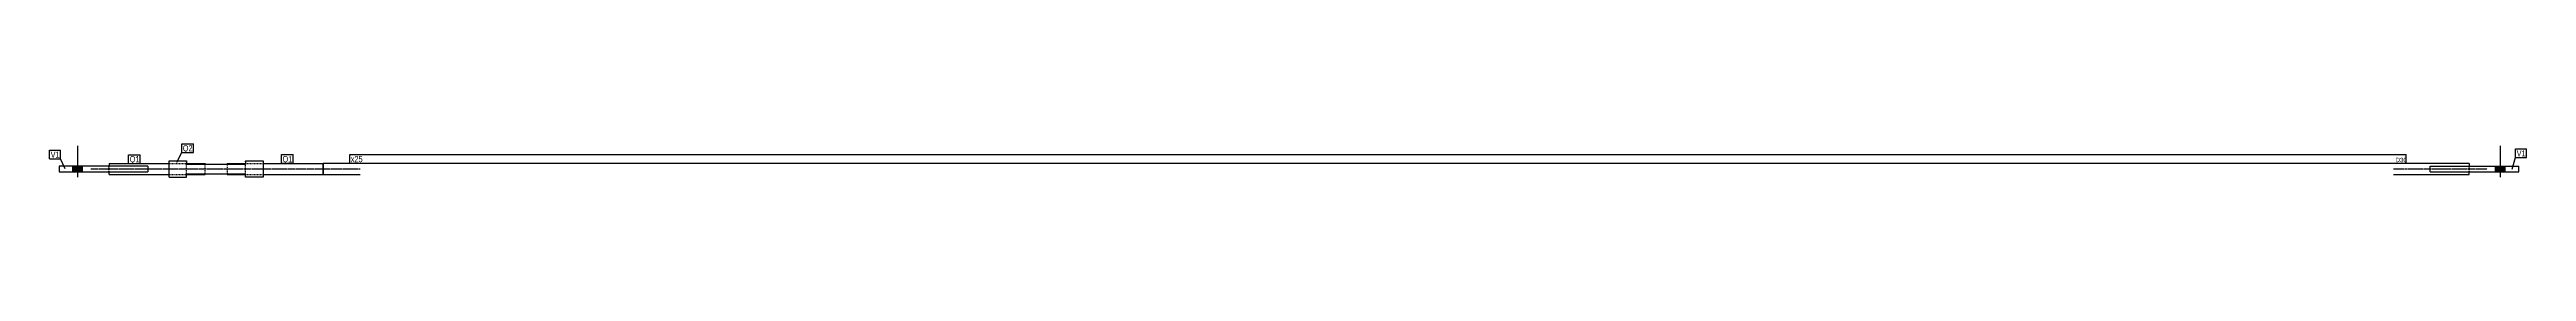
# Model space of a CAD drawing. Header units: millimetres. Extents: x 12 to 19668, y 12 to 366.
# Drawn here: x 12954 to 19668, y 12 to 103 of the extents above; entities that cross this region are included whole.
import ezdxf

# ---------------------------------------------------------------- set-up
doc = ezdxf.new("R2010")
doc.units = ezdxf.units.MM
doc.linetypes.add('DXK_LINE_DOT2', pattern=[3.9198, 1.9599, -1.9599])
doc.linetypes.add('DXK_LINE_DOT3', pattern=[5.9187, 2.979, -0.9799, 0.9799, -0.9799])
doc.layers.add('STÅL', color=7, linetype='Continuous')
doc.layers.add('TEKST', color=7, linetype='Continuous')
doc.styles.add('Arial Narrow', font='ARIALN.TTF', dxfattribs={"height": 0.2})

msp = doc.modelspace()

# ---------------------------------------------------------------- hatches: boundary and pattern name
at = {"layer": 'STÅL', "linetype": 'Continuous'}
for points in [[(13017.2, 27), (13043.2, 27), (13043.2, 42), (13017.2, 42)], [(19610, 42), (19584, 42), (19584, 27), (19610, 27)]]:
    msp.add_hatch(color=96, dxfattribs=at).paths.add_polyline_path(points)

# ---------------------------------------------------------------- linework, layer by layer
at = {"layer": 'STÅL', "color": 96, "linetype": 'Continuous'}
for p, q in [((13030.2, 12), (13030.2, 97)), ((19597, 12), (19597, 97)), ((13017.2, 27), (13017.2, 42)), ((13043.2, 27), (13043.2, 42)), ((19584, 27), (19584, 42)), ((19610, 27), (19610, 42))]:
    msp.add_line(p, q, dxfattribs=at)
at = {"layer": 'STÅL', "color": 2, "linetype": 'Continuous'}
for p, q in [((13220.2, 42), (12980.2, 42)), ((12980.2, 42), (12980.2, 27)), ((12980.2, 27), (13220.2, 27)), ((13115.3, 49.5), (13277.8, 49.5)), ((13115.3, 49.5), (13115.3, 42)), ((13115.3, 19.5), (13115.3, 27)), ((13115.3, 19.5), (13277.8, 19.5)), ((13220.2, 42), (13220.2, 27)), ((13277.8, 57), (13325.3, 57)), ((13277.8, 12), (13277.8, 57)), ((13277.8, 12), (13325.3, 12)), ((13325.3, 57), (13325.3, 47.7)), ((13325.3, 49.5), (13375.3, 49.5)), ((13325.3, 47.7), (13485.3, 47.7)), ((13325.3, 21.3), (13485.3, 21.3)), ((13325.3, 12), (13325.3, 21.3)), ((13325.3, 19.5), (13375.3, 19.5)), ((13375.3, 49.5), (13375.3, 47.7)), ((13375.3, 19.5), (13375.3, 21.3)), ((13435.3, 49.5), (13485.3, 49.5)), ((13435.3, 49.5), (13435.3, 47.7)), ((13435.3, 21.3), (13435.3, 19.5)), ((13435.3, 19.5), (13485.3, 19.5)), ((13485.3, 57), (13532.8, 57)), ((13485.3, 57), (13485.3, 54)), ((13485.3, 54), (13485.3, 47.7)), ((13485.3, 12), (13485.3, 21.3)), ((13532.8, 12), (13485.3, 12)), ((13532.8, 57), (13532.8, 23.3)), ((13532.8, 49.5), (13695.3, 49.5)), ((13532.8, 23.3), (13532.8, 12)), ((13532.8, 19.5), (13695.3, 19.5)), ((13695.3, 19.5), (13695.3, 49.5)), ((13795.3, 49.5), (13695.3, 49.5)), ((13695.3, 49.5), (13695.3, 19.5)), ((13695.3, 19.5), (13795.3, 19.5)), ((19512, 49.5), (19307, 49.5)), ((19307, 19.5), (19512, 19.5)), ((19407, 27), (19407, 42)), ((19407, 42), (19647, 42)), ((19407, 27), (19647, 27)), ((19512, 49.5), (19512, 42)), ((19512, 19.5), (19512, 27)), ((19647, 27), (19647, 42))]:
    msp.add_line(p, q, dxfattribs=at)
at = {"layer": 'STÅL', "color": 7, "linetype": 'DXK_LINE_DOT3'}
for p, q in [((13065.3, 34.5), (13227.8, 34.5)), ((13227.8, 34.5), (13385.3, 34.5)), ((13385.3, 34.5), (13745.3, 34.5)), ((13745.3, 34.5), (13795.3, 34.5)), ((19307, 34.5), (19562, 34.5))]:
    msp.add_line(p, q, dxfattribs=at)
at = {"layer": 'STÅL', "color": 7, "linetype": 'DXK_LINE_DOT2'}
for p, q in [((13114.2, 27), (13114.2, 42)), ((13115.3, 27), (13115.3, 42)), ((13277.8, 49.5), (13325.3, 49.5)), ((13277.8, 19.5), (13325.3, 19.5)), ((13325.3, 21.3), (13325.3, 54)), ((13375.3, 21.3), (13375.3, 47.7)), ((13435.3, 47.7), (13435.3, 21.5)), ((13435.3, 21.5), (13435.3, 21.3)), ((13485.3, 54), (13485.3, 57)), ((13485.3, 49.5), (13532.8, 49.5)), ((13485.3, 15), (13485.3, 47.7)), ((13485.3, 19.5), (13532.8, 19.5)), ((19512, 27), (19512, 42)), ((19513, 27), (19513, 42))]:
    msp.add_line(p, q, dxfattribs=at)

# ---------------------------------------------------------------- next in the draw order: wipeouts: each hides what was drawn before it
at = {"color": 0}
for points in [[(12980.2, 65.3), (12980.2, 82.8), (12956.8, 82.8), (12956.8, 65.3)], [(13196.7, 52.7), (13196.7, 70.2), (13171.1, 70.2), (13171.1, 52.7)], [(13340.6, 82.6), (13340.6, 100.1), (13315, 100.1), (13315, 82.6)], [(13610.8, 53), (13610.8, 70.5), (13585.3, 70.5), (13585.3, 53)], [(19307.9, 53), (19307.9, 70.5), (13770.3, 70.5), (13770.3, 53)], [(19664.6, 68.6), (19664.6, 86.1), (19641.1, 86.1), (19641.1, 68.6)]]:
    msp.add_wipeout(points, dxfattribs=at).dxf.layer = 'TEKST'

# ---------------------------------------------------------------- next in the draw order: wipeouts: each hides what was drawn before it
for points in [[(12980.2, 65.3), (12980.2, 82.8), (12956.8, 82.8), (12956.8, 65.3)], [(13196.7, 52.7), (13196.7, 70.2), (13171.1, 70.2), (13171.1, 52.7)], [(13340.6, 82.6), (13340.6, 100.1), (13315, 100.1), (13315, 82.6)], [(13610.8, 53), (13610.8, 70.5), (13585.3, 70.5), (13585.3, 53)], [(19307.9, 53), (19307.9, 70.5), (13770.3, 70.5), (13770.3, 53)], [(19664.6, 68.6), (19664.6, 86.1), (19641.1, 86.1), (19641.1, 68.6)]]:
    msp.add_wipeout(points, dxfattribs=at).dxf.layer = 'TEKST'

# ---------------------------------------------------------------- next in the draw order: linework, layer by layer
at = {"layer": 'TEKST', "color": 7, "linetype": 'Continuous'}
for p, q in [((12953.8, 85.8), (12983.2, 85.8)), ((12953.8, 62.3), (12953.8, 85.8)), ((12983.2, 62.3), (12983.2, 85.8)), ((13168.1, 73.2), (13199.7, 73.2)), ((13168.1, 49.7), (13168.1, 73.2)), ((13199.7, 49.7), (13199.7, 73.2)), ((13298.5, 53), (13312, 79.6)), ((13312, 103.1), (13343.6, 103.1)), ((13312, 79.6), (13312, 103.1)), ((13312, 79.6), (13343.6, 79.6)), ((13343.6, 79.6), (13343.6, 103.1)), ((13582.3, 73.5), (13613.8, 73.5)), ((13582.3, 50), (13582.3, 73.5)), ((13613.8, 50), (13613.8, 73.5)), ((13767.3, 50), (13767.3, 73.5)), ((19638.1, 89.1), (19667.6, 89.1)), ((19638.1, 65.6), (19638.1, 89.1)), ((19667.6, 65.6), (19667.6, 89.1)), ((12953.8, 62.3), (12983.2, 62.3)), ((12995.7, 34.6), (12983.2, 62.3)), ((13168.1, 49.7), (13199.7, 49.7)), ((13582.3, 50), (13613.8, 50)), ((19629.1, 33.6), (19638.1, 65.6)), ((19638.1, 65.6), (19667.6, 65.6))]:
    msp.add_line(p, q, dxfattribs=at)

# ---------------------------------------------------------------- next in the draw order: texts
at = {"layer": 'TEKST', "color": 3, "style": 'Arial Narrow'}
for s, p in [('V1', (12956.8, 65.3)), ('Q1', (13171.1, 52.7)), ('Q2', (13315, 82.6)), ('Q1', (13585.3, 53)), ('x25', (13770.3, 53)), ('V1', (19641.1, 68.6))]:
    msp.add_text(s, height=16.7, dxfattribs=at).set_placement(p)

# ---------------------------------------------------------------- next in the draw order: wipeouts: each hides what was drawn before it
at = {"color": 0}
msp.add_wipeout([(19338.3, 53), (19338.3, 65.5), (19313.1, 65.5), (19313.1, 53)], dxfattribs=at).dxf.layer = 'TEKST'

# ---------------------------------------------------------------- next in the draw order: wipeouts: each hides what was drawn before it
msp.add_wipeout([(19338.3, 53), (19338.3, 65.5), (19313.1, 65.5), (19313.1, 53)], dxfattribs=at).dxf.layer = 'TEKST'

# ---------------------------------------------------------------- next in the draw order: linework, layer by layer
at = {"layer": 'TEKST', "color": 7, "linetype": 'Continuous'}
for p, q in [((13767.3, 73.5), (19341.3, 73.5)), ((19341.3, 50), (19341.3, 73.5)), ((13767.3, 50), (19341.3, 50))]:
    msp.add_line(p, q, dxfattribs=at)

# ---------------------------------------------------------------- next in the draw order: texts
at = {"layer": 'TEKST', "color": 3, "style": 'Arial Narrow'}
msp.add_text('D30', height=11.93, dxfattribs=at).set_placement((19313.1, 53))

doc.saveas('drawing.dxf')
